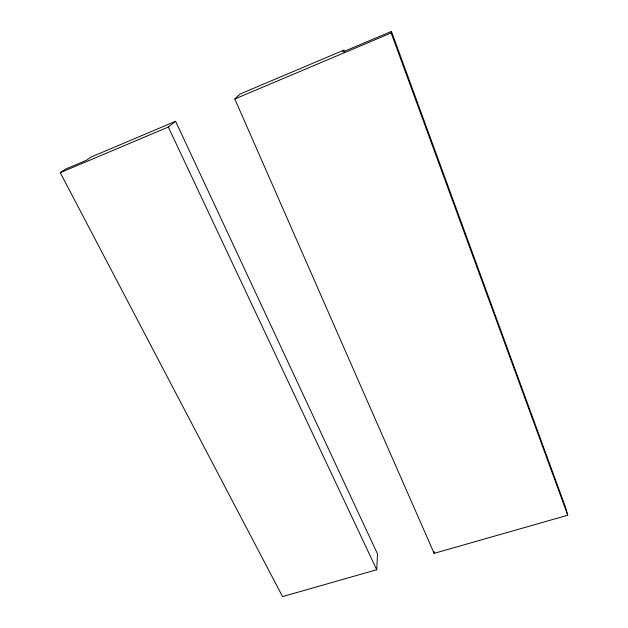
<?xml version="1.0" encoding="UTF-8"?>
<svg xmlns="http://www.w3.org/2000/svg" width="628" height="628" viewBox="0 0 628 628"><rect width="100%" height="100%" fill="white"/><g stroke="black" fill="none" stroke-linecap="round" stroke-linejoin="round"><path stroke-width="0.94" d="M376.729 569.729L377.507 553.92L175.605 121.29L91.029 157.063L86.264 160.368L65.445 169.16L60.249 172.684L282.553 596.6L376.729 569.729L168.335 127.044L175.605 121.29M343.775 50.162L240.147 93.988L234.801 98.981L434.144 553.354L567.751 515.235L391.158 32.962L391.44 31.4L342.739 51.975L343.775 50.162L344.489 51.991M60.249 172.684L168.335 127.044M234.801 98.981L391.158 32.962M391.44 31.4L565.632 507.557L567.751 515.235M434.058 551.4L434.144 553.354"/></g></svg>
